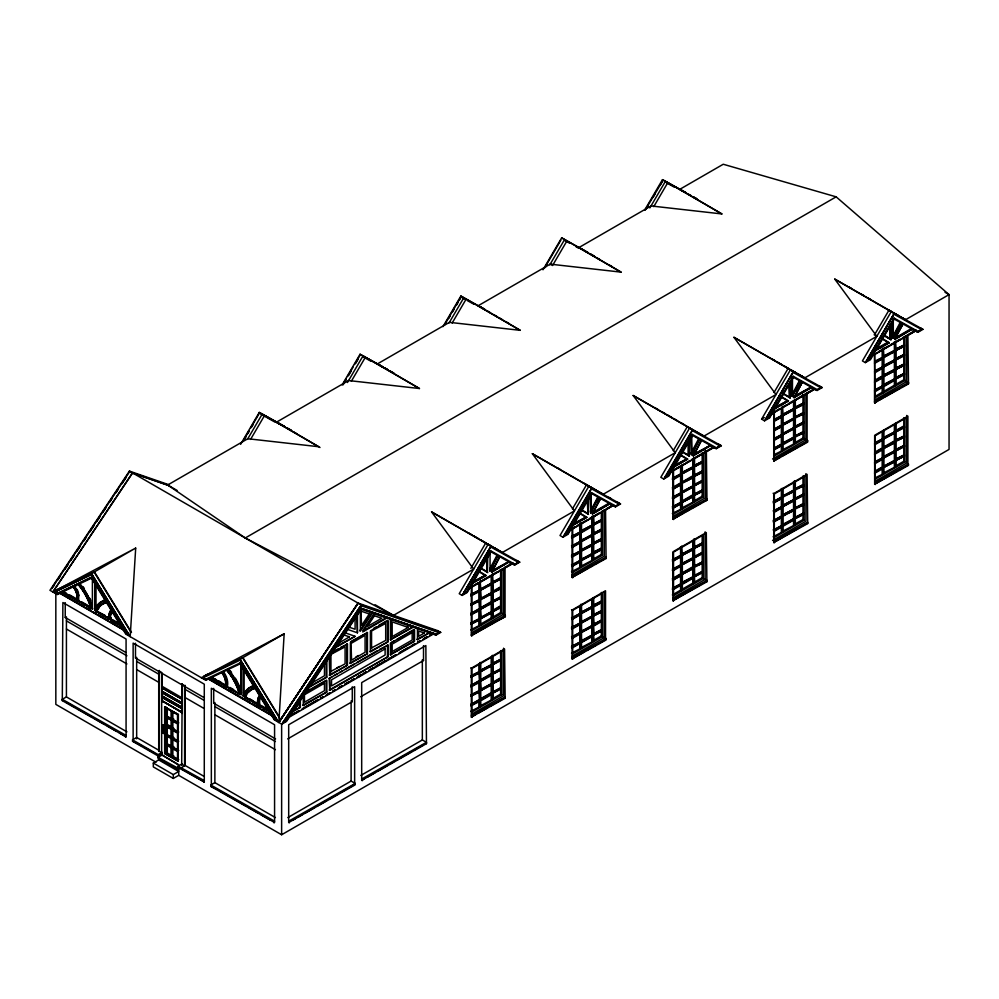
<?xml version="1.0" encoding="UTF-8"?>
<svg xmlns="http://www.w3.org/2000/svg" width="999" height="999" viewBox="0 0 999 999"><rect width="100%" height="100%" fill="white"/><g stroke="black" fill="none" stroke-linecap="round" stroke-linejoin="round"><path stroke-width="1.5" d="M163.411 733.016L162.125 731.218L163.174 727.21L161.863 729.957L163.549 732.929M164.348 727.884C165.909 725.961 161.526 723.438 162.587 726.872C167.133 728.783 161.488 727.085 163.212 726.385L163.212 727.235M135.702 548.101L130.195 636.638L91.508 573.576L52.847 591.982L132.542 472.914L52.885 592.007L135.664 548.089L91.508 573.576M323.002 656.231L278.846 722.452L284.166 633.816L201.348 677.722L240.022 659.303L284.166 633.816M163.699 733.191L162.637 731.518L163.761 727.547L162.45 730.294L163.848 733.104M77.71 600.911L77.959 599.537A13.536 7.817 60 0 0 74.6 587.612L74.013 586.763L74.9 587.437A13.536 7.817 60 0 1 78.247 599.363L77.71 600.911L91.084 608.641L90.559 605.794A37.737 21.791 60 0 0 86.064 595.354M226.211 686.65L239.885 694.205L226.211 686.65L226.461 685.277A13.536 7.817 60 0 0 223.102 673.351L222.515 672.502L223.401 673.176A13.536 7.817 60 0 1 226.711 681.73M226.498 686.488L226.748 685.102M76.836 600.411L77.11 599.263A12.1 6.993 60 0 0 73.851 587.674L73.402 587.05L74.151 587.499A12.1 6.993 60 0 1 77.41 599.088L76.836 600.411L62.6 592.195L60.34 593.244M208.841 678.983L211.101 677.934L225.337 686.151L225.612 685.002A12.1 6.993 60 0 0 222.352 673.413L221.903 672.789L222.652 673.239A12.1 6.993 60 0 1 224.026 675.536M225.337 686.151L225.911 684.827A12.1 6.993 60 0 0 224.6 676.748M162.213 700.799L181.681 712.549M105.432 600.586A36.526 21.091 60 0 0 96.241 607.667L94.743 610.414L95.941 607.829A36.526 21.091 60 0 1 106.493 600.574M253.946 686.325A36.526 21.091 60 0 0 244.743 693.406L243.244 696.153L244.443 693.568A36.526 21.091 60 0 1 253.646 686.488M111.488 610.164A13.536 7.817 60 0 0 109.49 617.394L109.44 619.243L96.054 611.513L96.878 609.765A37.737 21.791 60 0 1 107.73 602.297M96.054 611.513L97.165 609.602A37.737 21.791 60 0 1 108.017 602.135M259.99 695.903A13.536 7.817 60 0 0 257.992 703.134L257.942 704.982L244.555 697.252L245.379 695.504A37.737 21.791 60 0 1 256.231 688.036M244.555 697.252L245.667 695.341A37.737 21.791 60 0 1 256.518 687.861M162.437 727.984L162.55 729.332L163.749 727.859L162.437 727.984L163.037 728.333M490.172 568.269L497.027 555.207L497.627 555.544L490.072 569.905M490.497 569.63L497.639 556.031L499.65 557.155L491.745 572.215L498.638 558.354M489.785 570.978L497.639 556.031M492.207 569.655L493.593 567.007M492.095 571.328L508.741 561.713L491.508 570.991L492.095 571.328L499.762 556.73L499.175 556.393M590.272 511.376L597.827 497.015L598.413 497.352L590.859 511.713L590.272 494.38M598.426 497.839L590.571 512.799L598.426 497.839L600.436 498.963L592.956 512.475M597.877 502.185L599.263 499.537M592.245 513.848L600.549 498.551L599.962 498.201M691.083 453.184L698.626 438.823L699.213 439.16L691.67 453.521L691.083 436.176M699.525 439.81L691.37 454.595L699.238 439.647L701.248 440.771L693.343 455.819L701.248 440.771M693.793 453.271L695.192 450.624M791.87 394.992L799.425 380.631L800.012 380.969L792.469 395.329L791.87 377.984M800.324 381.618L792.17 396.403L800.024 381.456L802.047 382.58L794.13 397.627L802.047 382.58M796.678 391.096L800.174 384.465M793.893 396.403L794.48 396.74L802.147 382.155M892.681 336.788L900.236 322.427L900.823 322.764L893.281 337.125L892.681 319.78M901.135 323.414L892.981 338.199L900.836 323.251L902.846 324.375L895.366 337.887M899.587 328.921L902.372 323.614M894.654 339.248L902.959 323.951M240.597 444.343L259.278 412.425L284.153 426.211M242.869 441.433L249.113 430.744M250.674 428.072L259.278 413.374M244.718 438.923L246.278 436.251M247.852 433.578L249.413 430.906M251.748 426.91L253.321 424.238M247.427 439.398L262.213 414.123L284.465 426.461M250.562 439.423L264.56 415.484M342.17 384.827L360.065 354.233L382.667 366.808M342.869 384.578L346.004 379.233M347.565 376.561L353.034 367.207M354.595 364.535L360.065 355.182M343.169 384.74L346.291 379.395M348.639 375.399L350.986 371.391M355.669 363.374L358.017 359.365M347.44 382.53L362.999 355.931L382.642 366.82M351.348 381.231L365.359 357.292M442.969 326.636L460.864 296.041L484.765 309.34M444.455 325.037L460.864 296.99L459.602 299.825M448.663 318.531L450.224 315.859M452.572 311.85L454.133 309.178M456.468 305.17L458.042 302.497M449.026 323.002L463.811 297.739M452.16 323.039L466.158 299.088M542.994 269.767L561.663 237.849L588.174 252.597M544.467 268.182L560.876 240.135M545.541 267.02L547.115 264.348M549.825 264.81L564.597 239.548M552.947 264.847L566.957 240.896M644.58 210.24L662.474 179.645L686.051 192.695M645.279 209.977L662.762 180.757M646.353 208.816L647.926 206.144M653.396 196.791L654.957 194.118M660.426 184.765L661.987 182.093M649.85 207.942L665.409 181.343L686.363 192.944M653.758 206.643L667.769 182.692M470.866 568.406L485.664 543.131L519.742 562.162L514.697 565.072L489.485 551.023M488.024 544.492L459.228 593.706L462.15 595.416L467.195 592.494L490.959 551.91M462.15 595.416L490.959 546.191L431.568 511.9L473.626 569.093L393.481 615.372L245.255 537.986L167.682 485.002L247.814 438.736L318.656 446.715L276.611 422.102L348.601 380.544L419.455 388.524L377.41 363.911L449.413 322.34L520.254 330.332L478.209 305.719L550.212 264.148L621.053 272.128L579.008 247.515L651.011 205.944L721.865 213.936L679.807 189.323L723.251 164.248L836.151 196.84L949.05 294.618L949.05 449.425L281.631 834.752L178.709 775.336L173.302 778.446L153.309 766.907L153.309 763.049L158.716 759.927L178.709 771.465L173.302 774.587L153.309 763.049M464.073 592.395L490.659 546.965L518.306 562.312L514.935 564.26L490.659 550.786L466.67 591.783L464.423 593.081M463.299 593.731L490.659 546.965M463.586 593.906L466.958 591.957L490.659 550.786M572.439 508.891L586.45 484.94L602.16 493.656M591.533 493.531L615.484 506.88L620.541 503.971L588.811 486.301L560.014 535.514L562.937 537.225L591.745 487.999L532.355 453.708L574.413 510.914L502.422 552.472L431.568 511.9M564.373 535.714L591.458 488.773L619.093 504.12L615.734 506.068L591.458 492.594L567.457 533.603L564.085 535.539L567.744 533.766L591.458 492.594M591.745 493.718L567.994 534.303L562.937 537.225M673.239 450.686L687.262 426.748L721.34 445.766L716.295 448.688L692.344 435.327M689.61 428.096L660.814 477.322L663.748 479.021L668.793 476.111L692.557 435.514M663.748 479.021L692.557 429.795L633.166 395.504L675.212 452.709L603.209 494.28L532.355 453.708M665.184 477.51L692.257 430.581L719.904 445.916L716.533 447.864L692.257 434.39L668.256 475.399L664.884 477.347L668.556 475.574L692.257 434.39M774.038 392.495L788.049 368.556L802.447 376.536M793.343 377.322L769.592 417.919L764.535 420.829L761.6 419.13L790.409 369.905L822.14 387.575L817.082 390.497L793.131 377.135M764.535 420.829L793.343 371.603L733.953 337.312L776.011 394.518L704.02 436.076L633.166 395.504M765.684 419.155L769.055 417.207L793.343 376.373L769.342 417.37L765.684 419.155L792.269 373.726M765.971 419.318L793.056 372.39L820.691 387.724L817.332 389.672L793.056 376.198M874.849 334.29L888.86 310.352L922.951 329.37L917.894 332.292L893.943 318.931M891.22 311.7L862.424 360.926L865.346 362.625L870.404 359.715L894.155 319.118M865.346 362.625L894.155 313.399L834.764 279.108L876.822 336.313L804.807 377.884L733.953 337.312M866.495 360.951L869.867 359.003L894.155 318.169L870.154 359.178L866.495 360.951L893.081 315.522M866.782 361.114L893.868 314.185L921.503 329.52L918.143 331.468L893.868 317.994M163.212 732.267L162.15 730.606L162.8 732.03M169.143 484.827L129.408 471.103L49.95 590.309L57.205 594.505L91.508 578.171L125.824 634.128L205.707 680.244L240.022 663.898L274.325 719.854L281.793 724.15L286.501 721.44L361.263 609.29L436.014 635.114L440.721 632.392L437.637 630.606M129.408 471.978L51.623 588.673L54.52 584.952M57.967 579.757L60.564 575.874M64.885 569.393L68.344 564.198M70.941 560.314L74.388 555.132M76.985 551.236L80.444 546.053M83.904 540.859L86.488 536.975M89.947 531.793L94.268 525.299M96.866 521.416L100.325 516.233M102.909 512.337L106.369 507.155M109.828 501.96L112.425 498.076M115.884 492.894L118.469 488.998M121.928 483.816L126.249 477.335M240.022 659.303L278.696 722.377L357.992 603.046L437.787 630.694M278.846 722.452L358.142 603.134L278.696 722.377M281.793 724.15L361.263 604.944L440.721 632.392M283.179 722.339L360.976 605.644L439.048 632.679L436.226 634.315L360.976 608.241L286.001 720.704L283.179 722.339L286.301 720.878L361.263 608.416M283.466 722.502L360.976 605.644M368.668 613.636L369.255 613.973L361.563 625.524L360.976 610.976M359.79 630.781L372.078 612.337L365.259 609.977M372.664 612.687L360.377 631.118L360.377 608.441M362.974 630.357L373.614 614.385M375.025 613.498L362.737 631.93L387.312 617.744L377.172 614.098M54.358 592.182L91.808 574.325L128.971 634.914L126.061 633.578L91.508 577.247L56.98 593.693L54.358 592.182L91.808 574.325M56.98 593.693L91.808 577.072L126.349 633.403L128.971 634.914M57.205 594.505L60.152 592.807M62.6 592.195L77.135 600.249M69.78 594.979L77.485 599.425L76.898 599.762A11.676 6.743 60 0 0 73.202 586.65L74.875 585.789A13.961 8.067 60 0 1 75.674 586.95M78.734 583.953L78.134 584.303A37.313 21.541 60 0 1 90.921 607.867L91.508 607.517M80.257 583.229L79.67 583.566A36.951 21.329 60 0 1 91.771 604.944M91.084 608.641L90.272 605.956A37.737 21.791 60 0 0 79.421 585.963L78.659 584.527M91.496 604.932A36.526 21.091 60 0 0 80.944 585.476L79.421 584.19L80.644 585.651A36.526 21.091 60 0 1 91.196 605.094L92.695 608.891M74.288 586.126A13.961 8.067 60 0 1 78.359 600.611L78.958 600.274M65.235 602.659L65.235 617.469L66.421 616.795L66.421 696.915L126.91 731.842M95.33 583.866L95.33 608.716L95.929 608.366A36.951 21.341 60 0 1 96.553 607.017M111.251 609.815A13.961 8.054 60 0 0 109.378 618.518L96.803 611.251L104.932 615.272M245.255 537.986L836.151 196.84M119.83 624.55L110.839 619.355L111.438 619.018A11.676 6.743 60 0 1 111.214 617.869M112.575 610.739A12.1 6.981 60 0 0 110.04 618.269L110.315 619.742L120.954 625.549M62.3 700.649L62.887 602.534L126.074 639.023L126.074 736.8L62.3 700.649L62.3 699.3L66.421 696.915M135.489 643.219L135.489 658.029L136.663 657.354L136.663 738.835M162.1 691.221L181.943 702.846L161.95 691.308L161.95 687.911L182.243 699.288L182.243 683.666L181.681 765.309M161.95 691.308L162.1 701.91M161.95 692.657L182.243 704.033L161.95 692.657L161.95 696.053L182.243 707.429L162.238 695.891M161.95 697.414L182.243 708.791L161.95 697.414L161.95 700.811L182.093 712.262L161.95 700.811M204.283 676.023L207.23 674.325M202.859 677.921L205.482 679.432L202.859 677.921L240.309 660.052L277.472 720.654L274.563 719.317L240.022 662.986L274.85 719.143L277.472 720.654M205.707 680.244L208.067 678.883L272.927 716.333M240.309 660.052L277.173 720.828M211.101 677.934L225.637 685.976M232.018 677.26A37.313 21.541 60 0 0 226.648 670.029L227.235 669.692M226.648 670.029L228.759 668.968M239.585 694.38L238.773 691.695A37.737 21.791 60 0 0 227.922 671.703L227.16 670.254M226.86 670.429L228.222 669.755L229.445 671.216A36.526 21.091 60 0 1 239.997 690.659L240.796 693.306M164.673 706.942L178.371 714.51L178.072 761.238L164.673 753.508L164.673 706.942L178.371 714.51M173.152 718.656L171.104 719.842L165.235 716.445L165.584 707.704M161.95 687.911L182.243 699.288M62.3 699.3L126.074 735.439M165.235 707.916L171.453 711.101M177.872 723.338L171.653 720.154L172.003 711.413M165.235 716.445L167.283 715.259L167.283 708.154M171.453 728.82L165.235 725.636L165.584 716.895M215.722 679.233L211.288 677.347L225.986 685.152M162.1 753.683L158.129 755.981L132.542 741.208L132.542 739.847L136.663 737.474L159.303 750.549L159.303 670.429M171.653 711.625L177.872 714.809M222.789 671.865A13.961 8.067 60 0 1 226.873 686.35L227.46 686.001A13.961 8.067 60 0 0 224.176 672.677M132.542 741.208L142.557 746.315M165.235 717.095L171.453 720.279M171.653 720.154L173.714 718.968M177.872 732.529L171.653 729.345L172.003 720.604M165.235 725.636L167.283 724.437L170.804 726.473M171.453 737.999L165.235 734.814L165.235 726.273L167.283 725.087M162.675 732.592L164.435 733.953M213.699 688.373L213.699 703.184L214.872 702.509L214.872 782.629L275.412 817.582M171.653 720.803L177.872 723.988M165.235 726.273L171.453 729.457M171.653 729.345L173.714 728.146M177.872 741.708L171.653 738.523L171.653 729.982L173.714 728.795M165.235 734.814L167.283 733.628L167.283 726.51M171.453 747.177L165.235 743.993L165.235 735.464L167.283 734.265M241.483 692.407L240.896 692.744A36.951 21.329 60 0 0 228.172 669.305M227.922 669.917L229.146 671.39A36.526 21.091 60 0 1 239.698 690.833L241.196 694.63M243.843 669.605L243.843 694.442L244.43 694.105M171.653 729.982L177.872 733.166M165.235 735.464L171.453 738.648M171.653 738.523L173.714 737.337M177.872 750.886L171.653 747.702L171.653 739.173L173.714 737.974M260.414 696.89A12.1 6.981 60 0 0 258.541 704.008L245.304 696.99L245.891 696.653A37.313 21.541 60 0 1 246.528 695.304M337.587 643.731L349.463 636.875L348.876 636.538M165.235 743.993L167.283 742.806L167.283 735.689M171.453 756.368L165.235 753.171L165.235 744.642L167.283 743.456M336.388 646.465L355.082 636.351L334.39 648.289M363.449 630.844L386.725 617.394M158.716 750.886L161.651 752.584L161.651 672.464L158.716 670.766L158.716 750.886L159.303 750.549M834.764 279.108L905.606 319.692L949.05 294.618L945.017 292.282M331.705 652.559L338.024 648.913M340.547 647.452L347.452 644.155L347.452 665.197L329.77 675.411L329.183 655.519M351.111 641.358L367.445 632.604L367.445 653.658L350.387 663.498L350.387 642.457L367.445 632.604M373.576 628.383L376.099 626.922M378.633 625.474L386.201 621.103M329.77 654.357L347.452 644.155M171.653 739.173L177.872 742.357M132.542 739.847L158.129 754.62L162.1 752.334L162.1 755.044L178.097 764.285M330.357 654.695L345.092 646.865L345.092 663.848L330.357 671.678M351.561 643.131L365.085 635.327L365.085 652.297L351.561 660.114L350.974 642.794M370.966 631.256L385.701 623.426L385.701 640.396L370.966 648.226M165.235 744.642L171.453 747.826M171.653 747.702L173.714 746.515M177.872 760.064L171.653 756.88L171.653 748.351L173.714 747.165M178.709 769.904L158.129 758.691L158.129 757.342L162.1 755.044M164.673 753.508L177.035 760.301M165.235 753.171L167.283 751.985L167.283 744.879M171.653 748.351L177.872 751.535M471.703 582.417L485.077 575.374L472.29 582.767M573.776 523.488L585.864 517.182L574.363 523.838M592.295 512.799L608.94 503.184M674.575 465.297L686.675 458.991L673.888 466.371M694.38 453.858L710.339 445.329L693.693 454.932L701.36 440.347L700.774 440.01M774.088 407.842L787.462 400.799L774.675 408.179M795.179 395.666L811.126 387.137L794.48 396.74M876.185 348.901L887.686 342.257M895.991 337.462L911.35 328.596M255.956 702.459L258.466 703.908L258.816 705.481L269.468 711.288M269.618 711.026L259.353 705.094L259.94 704.757A11.676 6.743 60 0 1 259.852 699.487M592.882 513.136L609.527 503.521M875.486 349.975L888.273 342.595L881.293 338.399M895.291 338.536L911.937 328.933M472.539 582.954L486.076 575.486L471.516 583.891M491.446 572.04L508.616 562.125L511.925 563.96L469.518 588.111M573.339 524.762L586.863 517.295L572.302 525.699M593.556 513.086L609.415 503.933L612.712 505.769L570.304 529.92M674.138 466.558L687.662 459.09L673.114 467.495M693.044 455.644L710.214 445.741L713.511 447.577L669.792 472.477M774.937 408.366L788.461 400.899L775.224 408.541M793.843 397.452L811.013 387.537L814.31 389.385L771.902 413.524M877.072 349.4L889.272 342.694L874.712 351.099M895.966 338.486L911.825 329.345L915.121 331.181L871.403 356.081M171.653 756.88L173.714 755.694M491.745 572.215L508.616 562.125M592.532 514.023L609.415 503.933M693.343 455.819L710.214 445.741M794.13 397.627L811.3 387.712M894.942 339.423L911.825 329.345M472.652 585.951L477.997 582.867M496.69 572.077L479.595 581.942L479.595 590.097L470.779 594.505L479.595 590.097M499.363 570.529L502.035 568.993M512.799 562.774L504.557 567.532L504.557 616.445M574.775 526.997L572.102 528.533L572.09 577.447L606.068 558.516L605.481 556.818M577.447 525.449L586.8 520.054M589.46 518.518L592.132 516.97M594.805 515.434L598.813 513.111M601.485 511.575L604.158 510.027M606.668 508.578L613.548 504.607M669.38 472.377L671.728 471.016M674.25 469.567L683.591 464.173M686.263 462.624L688.935 461.088M691.608 459.54L700.948 454.145M703.621 452.609L713.049 447.165M761.6 419.13L764.31 417.57M771.353 413.499L774.287 412.487M776.373 410.601L779.045 409.066M781.717 407.517L785.726 405.207M788.398 403.658L814.148 388.798M872.164 355.294L874.662 353.858L874.512 402.847L908.491 383.903L908.491 382.555L905.544 380.856M878.521 351.623L887.874 346.228M890.546 344.692L899.887 339.298M902.559 337.749L906.568 335.439M908.491 383.903L907.904 334.665L915.971 330.007M468.494 589.035L512.35 563.711M569.28 530.844L613.136 505.531M669.967 472.714L713.935 447.327M770.766 414.523L814.734 389.135L817.082 390.497M871.578 356.318L915.546 330.931M336.788 667.956L339.36 666.47M355.894 656.93L358.354 655.506M309.802 684.215L324.475 675.749L324.475 662.449M408.179 627.422L392.17 636.663L392.17 621.89L408.179 627.422L407.592 627.085M310.14 686.063L326.835 677.11L326.835 660.564M329.183 675.062L347.452 665.197M349.8 663.161L367.445 653.658M369.792 651.623L388.049 641.758L388.049 620.704L370.379 630.906L370.379 651.96L388.049 641.758M397.527 621.128L390.409 618.668L390.409 639.722L413.211 626.548L400.387 622.115M308.042 687.949L326.835 677.11M390.409 639.722L413.798 626.897L417.482 628.159L417.482 639.71L416.895 639.36L429.982 632.479L417.482 639.71M480.182 589.073L480.769 589.41L480.182 580.931L480.182 589.073L491.795 583.054L491.795 574.9M492.382 582.03L492.969 582.367L492.382 573.888L492.382 582.03L501.198 577.622L501.198 578.983L492.382 583.391L492.969 591.883L501.198 587.125L501.198 588.486L492.382 592.894L492.969 601.386L501.198 596.628L501.198 597.989L492.382 602.409L492.969 610.889L501.198 606.143L501.198 607.492L492.382 611.912L492.969 617.694L492.969 612.25M571.515 536.351L580.332 531.93L580.332 523.788M580.931 522.764L580.931 530.919L592.532 524.887L592.532 516.745L593.706 516.058L593.706 524.213L593.119 515.721M593.119 523.876L601.947 519.455L601.947 520.816L593.119 525.224L593.706 533.716L601.947 528.958L601.947 530.319L593.119 534.74L593.706 543.219L601.947 538.473L601.947 539.822L593.119 544.243L593.119 552.385L601.947 547.976L601.947 549.338L593.706 554.083L593.706 559.527L580.931 566.233L580.931 560.789L590.721 555.132M672.339 478.134L681.168 473.726L681.168 465.571M693.368 466.683L681.755 472.702L693.368 466.683L693.368 458.529M693.955 457.505L693.955 465.659L702.772 461.251L702.772 462.599L693.955 467.02L694.542 475.499L702.772 470.754L702.772 472.115L693.955 476.523L694.542 485.014L702.772 480.257L702.772 481.618L693.955 486.026L694.542 494.517L702.772 489.76L702.772 491.121L693.955 495.529L694.542 501.323L694.542 495.879M774.312 419.268L781.955 415.534L781.955 407.38M794.155 408.491L782.542 414.51L794.155 408.491L794.155 400.337M794.742 400.674L794.742 407.467L803.558 403.059L803.558 404.408L794.742 408.828L795.329 417.307L803.558 412.562L803.558 413.923L794.742 418.331L795.329 426.823L803.558 422.065L803.558 423.426L794.742 427.834L795.329 436.326L803.558 431.568L803.558 432.929L794.742 437.337L795.329 443.131L795.329 437.687M875.124 361.064L882.766 357.33L882.766 349.175M894.967 350.287L883.353 356.306L894.967 350.287L894.967 342.133M904.37 344.855L895.554 349.263L904.37 344.855L904.37 346.203L895.554 350.624L904.37 346.203M480.769 589.41L491.795 583.054M492.969 582.367L501.198 577.622M572.102 536.688L580.332 531.93M580.931 530.919L592.532 524.887M593.706 524.213L601.947 519.455M672.926 478.471L681.168 473.726M693.955 465.659L702.772 461.251M773.726 420.279L781.955 415.534M794.742 407.467L803.558 403.059M874.537 362.075L882.766 357.33M474.3 593.831L470.779 595.866L479.595 591.458L479.595 599.6L470.779 604.02L479.595 599.6M476.648 592.469L479.595 591.458M488.761 585.489L491.795 584.415L491.795 592.557L480.769 598.925L480.182 590.434L486.301 586.9M492.382 583.391L500.611 578.633L500.611 586.788L492.382 591.545M571.515 537.699L580.332 533.291L580.332 541.433L572.102 546.191M582.155 531.568L588.274 528.034M594.305 524.55L599 521.828M672.339 479.495L680.581 474.737L680.581 482.892L672.339 487.637M682.979 473.351L692.769 467.694L692.769 475.849L681.755 482.205L682.342 482.542L693.368 476.186L693.368 468.032L681.755 474.063M695.129 466.333L701.011 462.937M774.312 420.616L781.955 416.883L781.955 425.037L773.726 429.782M792.344 410.214L782.542 415.871L794.155 409.84L794.155 417.994L783.129 424.35L783.129 416.208M794.742 408.828L803.558 404.408M876.298 361.738L881.006 359.028M889.472 354.133L883.353 357.667L894.967 351.636L894.967 359.79L883.353 365.809L894.967 359.79M891.932 352.709L894.967 351.636M480.182 590.434L491.795 584.415M572.102 538.036L580.332 533.291M581.518 532.604L592.532 526.248L592.532 534.39L581.518 540.759L580.931 532.267L581.518 540.759M672.926 479.832L681.168 475.074L681.168 483.229L672.926 487.974M773.726 421.64L781.955 416.883M874.537 363.436L882.766 358.678L882.766 366.833L874.537 371.591M305.307 692.245L324.937 680.918M379.52 649.4L388.049 645.154L388.049 656.693L329.77 690.346L329.183 678.458L331.83 676.935M334.478 675.399L337.125 673.875M339.772 672.339L342.432 670.816M345.08 669.28L354.345 663.935M356.993 662.399L376.873 650.936M391.708 642.357L394.33 640.846M396.94 639.335L413.948 629.52L413.948 641.058L390.409 654.657L390.409 643.119L414.535 629.857L414.535 641.408L390.409 654.657M133.129 740.871L133.129 643.094L204.283 684.178L204.283 781.955L178.122 767.519L178.122 766.158L182.093 763.873M304.583 693.343L326.835 680.494L326.835 692.045L303.284 705.644L303.284 694.093M329.183 678.458L388.049 645.154M178.122 767.519L178.709 767.182L178.709 775.336M158.129 757.342L178.709 768.543M181.056 767.856L185.177 765.484L203.821 776.248M480.182 598.588L491.795 592.557M571.515 545.854L580.332 541.433M580.931 540.422L592.532 534.39M593.119 533.379L601.947 528.958M693.955 475.162L702.772 470.754M774.312 428.771L781.955 425.037M782.542 424.013L794.155 417.994M794.742 416.97L803.558 412.562M875.124 370.567L882.766 366.833M904.37 354.358L895.554 358.766L904.37 354.358L904.37 355.719L895.554 360.127M482.629 598.526L491.208 593.581L491.208 601.723L480.182 608.091L480.182 599.937L491.795 593.918L491.795 602.06L480.182 608.091M494.73 591.545L501.198 588.486M572.689 546.528L578.571 543.131M580.931 541.783L592.532 535.751L592.532 543.906L581.518 550.262L580.931 541.783L585.826 538.948M588.274 537.537L590.721 536.126M593.119 534.74L601.947 530.319M672.339 488.998L681.168 484.59L681.168 492.732L672.926 497.49M685.426 481.443L693.368 477.534L693.368 485.689L682.342 492.057L681.755 491.708L693.368 485.689M693.955 476.523L702.772 472.115M774.312 430.132L781.955 426.398L781.955 434.54L773.726 439.298M783.765 424.662L789.897 421.128M799.45 415.609L801.797 414.26M875.124 371.928L882.179 367.844L882.179 375.999L875.124 380.07M896.727 359.453L902.609 356.056M572.102 547.552L580.332 542.794L580.332 550.948L572.102 555.694M672.926 489.335L681.168 484.59M681.755 483.566L693.368 477.534M773.726 431.143L781.955 426.398M782.542 425.374L794.155 419.355L794.155 427.497L783.129 433.866L782.542 433.516L794.155 427.497M874.537 372.939L882.766 368.194L882.766 376.336L874.537 381.094M894.38 368.956L894.38 360.801L883.353 367.17L894.967 361.151L894.967 369.293L883.353 375.324L894.967 369.293M295.704 707.292L297.989 705.981L297.989 703.346M293.494 710.614L300.337 707.342L300.337 698.676M302.685 705.294L326.835 692.045M329.183 690.009L388.049 656.693M292.832 711.675L300.337 707.342M291.046 715.247L295.08 712.911M296.216 712.262L298.913 710.714M302.947 708.378L317.944 699.712M320.454 698.264L323.152 696.715M327.197 694.38L330.045 692.732M332.58 691.271L335.277 689.71M339.31 687.374L342.158 685.739M344.705 684.265L348.876 681.855M351.573 680.307L354.258 678.758M356.83 677.272L360.976 674.874M363.561 673.388L366.358 671.765M368.943 670.267L372.989 667.944M375.686 666.383L379.807 663.998M381.069 663.274L385.189 660.888M387.799 659.39L395.954 654.682M399.925 652.384L408.054 647.689M412.088 645.366L414.772 643.818M417.432 642.282L420.154 640.709L417.582 642.357M424.175 638.386L426.885 636.825M429.558 635.277L432.255 633.716M289.623 716.233L299.051 710.789M301.748 709.24L317.907 699.912M320.604 698.351L323.301 696.79M325.999 695.242L330.032 692.906M332.729 691.358L335.427 689.797M338.112 688.236L342.158 685.913M344.855 684.352L354.283 678.908M366.396 671.915L358.316 676.573L358.903 676.922M369.093 670.354L396.029 654.807M398.726 653.246L414.885 643.918M422.977 639.248L427.01 636.912M429.707 635.364L432.405 633.803M288.149 717.769L433.778 633.816L436.014 635.114M479.008 608.766L470.779 613.523L479.595 609.103L479.595 600.961L470.779 605.369L479.008 600.624L479.595 609.103M492.382 601.048L501.198 596.628M571.515 555.357L580.332 550.948M580.931 549.925L592.532 543.906M593.119 542.882L601.947 538.473M672.339 497.14L681.168 492.732M693.955 484.665L702.772 480.257M774.312 438.274L781.955 434.54M794.742 426.473L803.558 422.065M904.37 363.861L895.554 368.281L904.37 363.861L904.37 365.222L895.554 369.63L904.37 365.222M360.976 608.241L435.926 634.14L439.048 632.679M474.3 612.837L470.779 614.885L479.595 610.464L479.595 618.618L470.779 623.026L479.595 618.618M476.648 611.488L479.595 610.464M488.761 604.495L491.795 603.421L491.795 611.575L480.769 617.931L480.182 609.452L486.301 605.906M492.382 602.409L500.611 597.652L500.611 605.794L492.382 610.551M571.515 556.718L580.332 552.297L580.332 560.451L572.102 565.197M582.155 550.574L592.532 545.254L592.532 553.409L581.518 559.765L580.931 551.286L592.532 545.254M594.305 543.556L601.947 539.822M672.339 498.501L677.047 495.791M682.979 492.37L692.769 486.713L692.769 494.855L681.755 501.223L682.342 501.56L693.368 495.192L693.368 487.05L681.755 493.069M695.129 485.352L701.011 481.955M774.312 439.635L781.955 435.901L781.955 444.043L773.726 448.801M792.344 429.22L782.542 434.877L794.155 428.858L794.155 437L783.129 443.369L783.129 435.214M794.742 427.834L803.558 423.426M876.298 380.756L881.006 378.034M894.967 370.654L883.353 376.673L894.967 370.654L894.967 378.796L883.353 384.827L894.967 378.796M480.182 609.452L491.795 603.421M572.102 557.055L580.332 552.297M672.926 498.838L681.168 494.093L681.168 502.235L672.926 506.993M773.726 440.646L781.955 435.901M874.537 382.455L882.766 377.697L882.766 385.839L874.537 390.597M480.182 617.594L491.795 611.575M571.515 564.86L580.332 560.451M580.931 559.428L592.532 553.409M593.119 552.385L601.947 547.976M672.339 506.655L681.168 502.235M693.955 494.18L702.772 489.76M774.312 447.777L781.955 444.043M782.542 443.032L794.155 437M794.742 435.989L803.558 431.568M875.124 389.573L882.766 385.839M904.37 373.364L895.554 377.784L904.37 373.364L904.37 374.725L895.554 379.145M481.406 618.244L491.208 612.587L491.208 618.031L480.182 624.4L480.182 618.955L491.795 612.924L491.795 618.381L491.208 618.031M493.556 611.226L495.904 609.877M498.264 608.516L501.198 607.492M572.689 565.546L578.571 562.15M595.479 552.385L601.947 549.338M672.339 508.004L681.168 503.596L681.168 509.04L672.339 513.461L673.513 514.135L703.358 496.903L703.358 453.434L702.185 452.759L702.185 460.901M693.368 496.553L681.755 502.572L693.368 496.553L693.368 501.998L681.755 508.029L682.342 508.366L682.342 502.922M693.955 495.529L702.772 491.121M774.312 449.138L781.955 445.404L781.955 450.849L774.312 454.582M787.437 441.558L794.155 438.361L794.155 443.806L782.542 449.837L783.129 450.174L783.129 444.73L794.155 438.361M799.45 434.627L801.797 433.266M875.124 390.934L882.179 386.863L882.179 392.307L875.124 396.378M884.577 385.477L894.38 379.82L894.38 385.264L883.353 391.633L883.94 391.97L883.94 386.526L894.967 380.157L894.967 385.602L894.38 385.264M896.727 378.459L902.609 375.062M572.102 566.558L580.332 561.813L580.332 567.257L571.515 571.665L572.689 572.352L602.534 555.119L602.534 511.65M580.931 560.789L592.532 554.77L592.532 560.214M672.926 508.354L681.168 503.596M773.726 450.162L781.955 445.404M874.537 391.958L882.766 387.2L882.766 392.644L882.179 392.307M178.122 766.158L204.283 780.594M480.769 619.293L480.769 624.737L470.779 629.832L471.953 630.506L501.785 613.286L501.785 569.817M492.382 617.357L500.611 612.599L501.785 613.286M593.119 553.746L593.119 559.19L601.361 554.445L602.534 555.119M693.955 500.986L702.185 496.228L703.358 496.903M794.742 442.794L802.971 438.037L804.145 438.711L804.145 395.242M904.957 337.038L904.957 380.519L903.783 379.832L895.554 384.59L896.14 384.927L896.14 379.483M491.795 618.381L492.969 617.694M580.332 567.257L581.518 566.57L581.518 561.126M681.168 509.04L682.342 508.366M693.368 501.998L694.542 501.323M781.955 450.849L783.129 450.174M794.155 443.806L795.329 443.131M882.766 392.644L883.94 391.97M894.967 385.602L896.14 384.927M804.145 438.711L774.312 455.944L774.312 412.475M904.957 380.519L875.124 397.739L874.512 353.946M287.687 738.923L352.285 701.623L352.285 686.812M360.676 696.778L423.514 660.501L423.514 645.679M471.516 632.792L503.558 614.298L503.558 568.294M572.265 574.637L604.295 556.143L604.295 510.127M673.089 516.421L705.119 497.927L705.119 450.387M772.552 459.003L805.918 439.735L805.918 393.718M874.687 400.025L906.73 381.531L906.73 335.514M211.338 784.665L211.338 688.249L274.575 724.75L274.575 822.527L210.752 786.363L210.752 785.002L214.872 782.629M471.341 634.253L505.319 615.322L505.319 616.67L471.341 635.614L471.341 586.713M572.09 576.086L606.068 557.155M672.926 517.869L706.905 498.938L706.905 500.287L672.926 519.23L672.926 470.329M773.726 459.677L807.691 440.746L807.691 442.095L773.726 461.038L773.726 412.137M874.512 401.486L908.491 382.555M471.341 635.614L496.715 620.966M497.914 620.279L505.319 616.67M572.09 577.447L586.8 568.955M589.447 567.42L592.157 565.859M594.792 564.335L598.838 562M601.473 560.489L604.195 558.916M672.926 519.23L683.616 513.061M686.276 511.525L688.96 509.977M691.62 508.441L695.629 506.118M698.289 504.582L700.973 503.034M703.633 501.51L706.905 500.287M773.726 461.038L780.394 457.18M783.066 455.644L785.738 454.095M788.411 452.559L797.764 447.152M800.436 445.616L807.105 441.758L807.105 392.857M874.662 402.759L877.322 401.223M878.521 400.537L882.641 398.151M885.201 396.678L899.924 388.174M902.559 386.65L906.58 384.34M210.752 786.363L216.721 789.135M694.542 539.31L693.955 538.973L694.542 547.464L694.542 539.31L693.368 539.997L693.368 548.139L681.755 554.17L693.368 548.139M470.779 667.819L471.953 668.506L501.798 651.273L501.798 694.742L471.953 711.975L470.779 711.3L480.769 706.206L480.769 700.761L491.795 694.392L491.795 699.837L480.182 705.868L480.182 700.411L489.985 694.755M571.515 609.665L572.702 610.339L602.534 593.106L602.534 636.588L572.702 653.808L571.515 653.134L581.518 648.039L581.518 642.594L592.544 636.226L592.544 641.67L580.931 647.702L580.931 642.257L592.544 636.226M773.139 493.256L774.312 493.931L804.158 476.71L804.158 520.179L774.312 537.412L773.139 536.725L783.129 531.63L783.129 526.186L794.155 519.83L794.155 525.274L782.542 531.293L783.129 531.63M904.969 418.506L875.124 435.739L875.124 479.208L904.969 461.975L904.969 418.506L903.783 417.832L903.783 425.974L895.554 430.731L904.382 426.311L904.382 427.672L895.554 432.08M479.595 671.553L470.779 675.973L479.595 671.553L479.595 663.411M480.182 662.387L480.182 670.541L491.795 664.51L491.795 656.368M492.382 655.344L492.382 663.498L501.198 659.078L501.198 660.439L492.382 664.859L492.969 673.338L501.198 668.593L501.198 669.942L492.382 674.362L492.969 682.854L501.198 678.096L501.198 679.457L492.382 683.865L492.969 692.357L501.198 687.599L501.198 688.96L492.382 693.368L492.969 699.163L492.969 693.718M571.515 617.807L580.344 613.398L580.344 605.244M580.931 604.233L580.931 612.375L592.544 606.356L592.544 598.201M593.131 598.538L593.131 605.332L601.947 600.923L601.947 602.272L593.718 607.03L593.718 615.184L593.131 606.693M672.352 559.602L681.168 555.182L681.168 547.04M693.955 547.127L702.772 542.707L702.772 544.068L693.955 548.476L694.542 556.967L702.772 552.21L702.772 553.571L693.955 557.991L694.542 566.47L702.772 561.725L702.772 563.074L693.955 567.494L694.542 575.973L702.772 571.228L702.772 572.589L693.955 576.997L694.542 582.779L694.542 577.335M773.139 501.411L781.955 496.99L781.955 488.848M782.542 495.979L794.155 489.947L794.155 481.805M794.742 480.781L794.742 488.936L803.571 484.515L803.571 485.876L794.742 490.284L795.329 498.776L803.571 494.018L803.571 495.379L794.742 499.8L795.329 508.279L803.571 503.533L803.571 504.882L794.742 509.303L795.329 517.782L803.571 513.036L803.571 514.398L794.742 518.806L795.329 524.587L795.329 519.143M875.124 442.52L882.766 438.786L882.766 430.644M894.967 431.743L883.353 437.774L894.967 431.743L894.967 423.601M480.182 670.541L491.795 664.51M492.382 663.498L501.198 659.078M572.102 618.144L580.344 613.398M580.931 612.375L592.544 606.356M593.131 605.332L601.947 600.923M672.939 559.939L681.168 555.182M694.542 547.464L702.772 542.707M773.726 501.748L781.955 496.99M794.155 489.947L783.129 496.316L783.129 488.161M794.742 488.936L803.571 484.515M874.537 443.544L882.766 438.786M481.406 671.191L491.208 665.534L491.208 673.688L480.182 680.044L480.182 671.902L491.795 665.871L491.795 674.025L480.182 680.044M493.556 664.173L495.916 662.824M498.264 661.463L501.198 660.439M572.702 618.493L578.571 615.097M580.931 613.736L592.544 607.704L592.544 615.859L581.518 622.227L580.931 613.736L590.721 608.079M595.479 605.332L601.947 602.272M672.352 560.951L681.168 556.543L681.168 564.685L672.939 569.442M693.368 549.5L681.755 555.519L693.368 549.5L693.368 557.642L681.755 563.673L693.368 557.642M693.955 548.476L702.772 544.068M773.139 502.759L781.955 498.351L781.955 506.493L773.726 511.251M787.449 494.505L794.155 491.308L794.155 499.45L782.542 505.482L794.155 499.45M799.45 487.574L801.797 486.213M875.124 443.881L882.179 439.81L882.179 447.952L875.124 452.035M884.577 438.424L894.38 432.767L894.38 440.909L883.353 447.277L883.94 447.614L894.967 441.258L894.967 433.104L883.353 439.123M896.727 431.406L902.609 428.009M572.102 619.505L580.344 614.747L580.344 622.901L572.102 627.659M672.939 561.288L681.168 556.543M773.726 503.096L781.955 498.351M782.542 497.327L794.155 491.308M874.537 444.905L882.766 440.147L882.766 448.301L874.537 453.047M479.008 680.731L470.779 685.476L479.595 681.068L479.595 672.914L470.779 677.334L479.008 672.577L479.595 681.068M492.382 673.001L501.198 668.593M571.515 627.31L580.344 622.901M580.931 621.878L592.544 615.859M593.131 614.835L601.947 610.426L601.947 611.788L593.131 616.196L593.718 624.687L601.947 619.929L601.947 621.291L593.718 626.048L593.718 634.19L593.131 625.699M672.352 569.105L681.168 564.685M693.955 556.63L702.772 552.21M773.139 510.914L781.955 506.493M794.742 498.439L803.571 494.018M904.382 435.826L895.554 440.234L904.382 435.826L904.382 437.175L895.554 441.595M593.718 615.184L601.947 610.426M474.3 684.802L470.779 686.837L479.595 682.417L479.595 690.571L470.779 694.979L479.595 690.571M476.66 683.441L479.595 682.417M480.182 681.405L491.795 675.374L491.795 683.528L480.769 689.897L480.182 681.405L486.313 677.871M492.382 674.362L500.611 669.605L500.611 677.759L492.382 682.504M571.515 628.671L580.344 624.263L580.344 632.404L572.102 637.162M589.497 618.294L592.544 617.22L592.544 625.362L581.518 631.73L580.931 623.239L587.05 619.705M594.305 615.521L601.947 611.788M672.352 570.466L680.581 565.709L680.581 573.851L672.352 578.608M682.979 564.323L692.782 558.666L692.782 566.808L681.755 573.176L682.342 573.513L693.368 567.157L693.368 559.003L681.755 565.034M695.129 557.305L701.011 553.908M774.312 511.588L779.02 508.878M792.344 501.186L782.542 506.843L794.155 500.811L794.155 508.966L782.542 514.985L794.155 508.966M794.742 499.8L803.571 495.379M875.124 453.384L877.472 452.035M894.967 442.607L883.353 448.638L894.967 442.607L894.967 450.761L883.353 456.78L894.967 450.761M899.088 439.56L904.382 437.175M572.102 629.008L580.344 624.263M580.931 623.239L592.544 617.22M672.939 570.804L681.168 566.046L681.168 574.2L672.939 578.945M773.726 512.612L781.955 507.854L781.955 516.008L773.726 520.754M874.537 454.408L882.766 449.65L882.766 457.804L874.537 462.549M480.182 689.547L491.795 683.528M571.515 636.825L580.344 632.404M580.931 631.393L592.544 625.362M593.131 624.35L601.947 619.929M693.955 566.133L702.772 561.725M773.139 520.417L781.955 516.008M794.742 507.942L803.571 503.533M875.124 461.538L882.766 457.804M904.382 445.329L895.554 449.737L904.382 445.329L904.382 446.69L895.554 451.098M481.406 690.209L491.208 684.552L491.208 692.694L480.182 699.063L480.182 690.908L491.795 684.889L491.795 693.031L480.182 699.063M493.556 683.191L501.198 679.457M576.223 635.464L578.571 634.103M580.931 632.742L592.544 626.723L592.544 634.865L581.518 641.233L580.931 632.742L590.721 627.085M594.305 625.024L600.187 621.628M672.352 579.969L681.168 575.549L681.168 583.703L672.939 588.448M693.368 568.506L681.755 574.537L693.368 568.506L693.368 576.66L681.755 582.679L693.368 576.66M697.477 565.459L702.772 563.074M773.139 521.778L781.955 517.357L781.955 525.511L773.726 530.257M785.002 514.935L782.542 516.346L794.155 510.314L794.155 518.469L783.129 524.825L782.542 524.487L794.155 518.469M787.449 513.511L794.155 510.314M799.45 506.58L801.797 505.232M875.124 462.899L882.179 458.816L882.179 466.97L875.124 471.041M884.577 457.43L890.708 453.896M896.727 450.424L902.609 447.028M572.102 638.523L580.344 633.766L580.344 641.907L572.102 646.665M672.939 580.307L681.168 575.549M773.726 522.115L781.955 517.357M874.537 463.911L882.766 459.165L882.766 467.307L874.537 472.065M883.353 458.141L894.967 452.122L894.967 460.264L883.94 466.633L883.353 466.283L894.967 460.264M479.008 699.737L470.779 704.495L479.595 700.074L479.595 691.932L470.779 696.34L479.008 691.595L479.595 700.074M492.382 692.02L501.198 687.599M571.515 646.328L580.344 641.907M580.931 640.896L592.544 634.865M593.131 633.853L601.947 629.432L601.947 630.794L593.131 635.214L593.718 640.996L593.718 635.551M672.352 588.111L681.168 583.703M693.955 575.636L702.772 571.228M773.139 529.92L781.955 525.511M794.742 517.445L803.571 513.036M904.382 454.832L895.554 459.24L904.382 454.832L904.382 456.193L895.554 460.601L904.382 456.193M593.718 634.19L601.947 629.432M471.953 705.169L474.3 703.808M476.66 702.459L479.595 701.435L479.595 706.88M492.382 693.368L497.09 690.659M571.515 647.689L579.757 642.931L580.344 648.713M593.131 635.214L601.947 630.794M672.352 589.472L680.581 584.715L680.581 590.172L672.352 594.917L673.526 595.604L703.358 578.371L703.358 534.902L673.526 552.122L673.526 595.604M682.979 583.329L692.782 577.672L692.782 583.129L681.755 589.485L682.342 589.822L682.342 584.378L693.368 578.021L693.368 583.466L692.782 583.129M695.129 576.323L701.011 572.927M774.312 530.606L779.02 527.884M792.344 520.192L782.542 525.849L783.129 526.186M794.742 518.806L803.571 514.398M875.124 472.402L877.472 471.041M894.967 461.625L883.353 467.644L894.967 461.625L894.967 467.07L883.353 473.089L883.94 473.439L883.94 467.982M479.595 701.435L470.779 705.843M572.102 648.026L580.344 643.269M672.939 589.81L681.168 585.064L681.168 590.509L680.581 590.172M773.726 531.618L781.955 526.873L781.955 532.317M874.537 473.414L882.766 468.668L882.766 474.113L875.124 477.847M210.752 785.002L274.575 821.178M492.382 698.825L500.611 694.068L501.798 694.742M593.131 640.659L601.361 635.901L602.534 636.588M693.955 582.442L702.185 577.697L703.358 578.371M794.742 524.25L802.984 519.505L804.158 520.179M904.969 461.975L903.783 461.301L895.554 466.046L896.14 466.396L896.14 460.939M287.849 817.582L351.111 781.068L355.219 783.441L355.219 784.802L288.686 822.527L288.686 724.75L354.633 686.688L354.633 783.104M360.839 775.449L422.34 739.947L426.448 742.319L426.448 743.681L361.688 780.381L361.688 682.604L425.861 645.554L426.448 743.681M491.795 699.837L492.969 699.163M592.544 641.67L593.718 640.996M681.168 590.509L682.342 589.822M693.368 583.466L694.542 582.779M794.155 525.274L795.329 524.587M882.766 474.113L883.94 473.439M894.967 467.07L896.14 466.396M471.528 714.26L503.558 695.766L503.558 648.214M572.265 656.093L604.295 637.599L604.295 591.595M673.089 597.889L705.132 579.395L705.132 531.843M772.552 540.459L805.918 521.203L805.918 473.651M874.699 481.493L906.73 462.999L906.73 415.447M288.686 821.178L355.219 783.441M361.688 779.033L426.448 742.319M471.341 715.721L505.144 696.89L505.144 698.251L471.341 717.082L471.341 668.206L504.557 649.025L505.144 698.251M572.09 657.554L606.118 638.586L606.118 639.947L572.09 658.915L572.09 610.039L605.531 590.734L605.531 638.249M672.926 599.338L706.892 580.407L706.892 581.768L672.926 600.699L672.926 551.823L706.293 532.554L706.892 581.768M773.726 541.146L807.691 522.202L807.691 523.563L773.726 542.507L773.726 493.618L807.105 474.338L807.691 523.563M874.662 482.867L908.491 464.011L908.491 465.372L874.662 484.228L874.662 435.314L907.904 416.133L907.904 465.034L905.244 466.57M292.732 820.204L295.417 818.643M298.114 817.095L302.148 814.759M304.845 813.211L314.26 807.766M316.958 806.218L326.373 800.773M329.058 799.225L338.486 793.78M341.171 792.232L354.633 784.465M361.688 780.381L364.36 778.845M367.033 777.297L375.062 772.664M377.734 771.128L387.088 765.721M389.76 764.173L393.781 761.862M396.453 760.314L411.151 751.822M413.836 750.286L423.189 744.879M471.341 717.082L475.324 714.772M477.984 713.249L487.287 707.879M489.947 706.343L503.221 698.676M572.09 658.915L584.128 651.96M586.8 650.424L596.166 645.017M598.838 643.468L605.531 639.61M672.926 600.699L703.633 582.966M773.726 542.507L800.436 527.085M803.109 525.536L805.768 524M874.662 484.228L897.264 471.178M899.924 469.642L902.584 468.106M56.831 589.822L94.455 571.878L131.481 632.342M73.402 587.05L74.313 586.588M78.359 584.69L79.72 584.015M203.958 676.223L242.957 657.617L279.183 716.758M205.482 679.432L240.309 662.812M221.903 672.789L222.814 672.327M132.542 472.914L169.393 485.651M130.881 472.477L167.582 485.152M419.667 628.783L429.395 632.142M431.218 632.904L433.666 633.753M361.563 611.313L369.255 613.973M348.676 627.035L355.095 629.258L355.095 617.894M346.516 629.045L357.442 632.817L357.442 613.161M344.942 632.704L355.082 636.351M343.656 634.865L349.463 636.875M688.698 194.318L691.333 195.754M693.93 197.215L696.553 198.664M666.683 182.929L674.5 187.263M590.521 253.958L594.455 256.131M564.56 240.409L569.78 243.294M575.998 246.741L578.608 248.177M480.544 307.08L484.478 309.253M462.175 297.714L464.772 299.151M467.382 300.599L473.901 304.208M384.94 368.019L387.562 369.468M385.002 368.169L387.637 369.618M390.234 371.079L394.18 373.239M362.674 356.631L370.779 361.139M608.691 497.29L611.313 498.738M286.825 427.809L291.009 430.094M284.303 426.548L276.448 422.202L284.678 426.76M286.663 427.909L290.859 430.182M260.876 414.273L266.084 417.157M267.095 417.707L274.912 422.04M694.205 197.315L696.578 198.651M920.004 327.672L922.951 329.37M679.807 189.323L685.189 192.432M693.244 197.09L697.277 199.413M849.162 287.1L851.847 288.649M861.263 294.081L863.948 295.642M867.981 297.964L870.666 299.513M888.136 309.603L892.169 311.925M894.854 313.486L898.888 315.809M902.921 318.144L905.606 319.692M662.474 179.645L721.865 213.936M921.503 329.52L918.143 331.468M914.959 330.594L917.894 332.292M895.554 341.121L896.14 349.6M885.114 335.851L890.334 338.973L890.334 324.95M890.921 323.401L890.921 339.81L890.633 324.725M874.137 334.765L876.822 336.313M904.37 355.719L903.783 355.369L903.783 363.524M883.353 348.164L883.94 356.643M882.766 358.678L882.179 358.341L882.179 366.496M904.37 374.725L903.783 374.388L903.783 379.832M882.766 377.697L882.179 377.36L882.179 385.502M904.382 427.672L903.783 427.335L903.783 435.477M819.192 385.876L822.14 387.575M579.008 247.515L588.086 252.759M590.784 254.32L594.817 256.656M597.514 258.204L600.199 259.765M609.627 265.197L612.325 266.758M772.502 359.24L775.199 360.789M777.884 362.35L781.93 364.672M784.615 366.233L788.661 368.556M791.345 370.117L795.391 372.452M798.076 374.001L804.807 377.884M561.663 237.849L621.053 272.128M820.691 387.724L817.332 389.672M904.382 446.69L903.783 446.341L903.783 454.495M882.766 449.65L882.179 449.313L882.179 457.467M789.522 383.154L789.522 397.177L788.935 384.365M790.109 381.606L790.109 398.014L789.822 382.929M550.212 264.148L552.559 265.509M803.558 413.923L802.971 413.574L802.971 421.728M782.542 406.356L783.129 414.847M882.766 468.668L882.179 468.331L882.179 473.776M794.155 419.355L793.568 419.006L793.568 427.16M803.558 432.929L802.971 432.592L802.971 438.037M804.744 439.061L807.691 440.746M804.158 476.71L802.984 476.024L802.984 484.178M803.571 485.876L802.984 485.539L802.984 493.681M718.406 444.068L721.34 445.766M478.196 305.719L484.927 309.59M487.624 311.151L490.309 312.699M494.343 315.022L497.027 316.583M499.712 318.132L502.41 319.68M506.443 322.015L509.128 323.564M655.631 408.141L658.316 409.702M662.349 412.025L665.034 413.574M667.732 415.134L671.753 417.457M674.45 419.006L677.135 420.567M681.168 422.889L683.853 424.438M460.864 296.041L520.254 330.332M719.904 445.916L716.533 447.864M713.348 446.99L716.295 448.688M803.571 504.882L802.984 504.545L802.984 512.699M706.293 498.439L706.293 451.061L706.88 451.398M702.772 462.599L702.185 462.262L702.185 470.417M689.322 439.797L689.322 456.206L689.023 441.121M702.772 481.618L702.185 481.281L702.185 489.423M672.339 469.98L673.513 470.666L673.513 514.135M706.905 498.938L706.318 451.048M617.594 502.272L620.541 503.971M377.41 363.911L382.779 367.02M389.498 370.904L393.531 373.226M557.504 467.894L560.202 469.455M584.39 483.416L588.423 485.751M591.108 487.3L595.142 489.622M600.524 492.732L603.209 494.28M360.065 354.233L419.455 388.524M619.093 504.12L615.734 506.068M702.772 553.571L702.185 553.234L702.185 561.376M612.549 505.182L615.484 506.88M681.755 546.016L682.342 554.507M702.772 572.589L702.185 572.24L702.185 577.697M703.945 578.708L706.892 580.407M601.947 520.816L601.361 520.479L601.361 528.621M587.924 499.55L587.924 513.573L587.337 500.761M588.224 514.235L588.511 497.989M592.532 526.248L591.945 525.911L591.945 534.053M571.515 528.196L572.689 528.871L572.689 572.352M606.068 558.516L605.531 509.24M516.808 560.464L519.742 562.162M287.362 428.309L291.396 430.644M294.081 432.192L296.778 433.741M468.818 533.079L471.503 534.627M474.188 536.176L478.221 538.511M480.906 540.059L484.94 542.382M487.637 543.943L491.67 546.266M494.355 547.814L498.389 550.149M259.278 412.425L320.005 447.49M518.306 562.312L514.935 564.26M511.763 563.374L514.697 565.072M601.947 621.291L601.361 620.953L601.361 629.095M603.121 636.925L606.118 638.586M487.137 557.729L487.137 571.765L486.55 557.392M487.425 572.427L487.724 556.181M502.372 613.623L505.319 615.322M501.798 651.273L500.611 650.599L500.611 658.741M167.67 485.002L177.11 490.447M375.075 604.745L383.154 609.402M384.066 609.939L393.481 615.372M129.408 471.103L361.263 604.944M423.514 660.501L422.34 659.815L422.34 739.947M357.442 632.817L356.855 614.335M351.111 700.948L352.285 701.623M65.934 592.757L62.787 591.608L76.898 599.762M81.468 601.723L90.26 606.793M107.455 616.72L109.965 618.169M112.712 619.767L117.845 622.727M218.282 680.719L220.854 682.192M229.97 687.462L233.741 689.635M249.663 698.825L253.434 701.011M261.214 705.494L267.632 709.203M78.359 600.611L90.921 607.867M226.873 686.35L239.423 693.593A37.313 21.541 60 0 0 233.217 679.208M77.997 600.749L91.384 608.466M96.354 611.338L109.74 619.068M244.855 697.077L258.242 704.807M110.315 619.742L121.965 626.46M258.816 705.481L270.467 712.2M59.753 592.619L83.816 606.468M86.426 608.016L90.484 610.327M92.982 611.763L95.929 613.461M98.426 614.947L107.805 620.329M110.427 621.878L123.801 629.557M209.59 679.133L225.624 688.348M228.259 689.909L249.625 702.21M252.26 703.771L260.302 708.366M262.924 709.927L272.302 715.296M59.453 592.794L124.8 630.519M207.954 678.521L273.301 716.258M59.553 593.144L125.774 631.368M54.658 592.007L57.268 593.518M181.643 684.003L184.59 685.701L184.59 765.821L181.643 764.123M65.235 617.469L125.737 652.409M135.489 658.029L203.958 697.564M213.699 703.184L275.587 738.923M66.421 620.866L126.91 655.794M136.663 661.425L159.303 674.5M185.177 689.435L203.821 700.199M214.872 706.58L275.412 741.533M66.421 629.02L126.91 663.948M136.663 669.58L159.303 682.642M185.177 697.589L203.821 708.353M214.872 714.735L275.412 749.687M162.238 686.375L182.243 697.926M172.303 719.143L166.433 715.759L166.433 707.217M178.734 722.851L172.852 719.455L172.852 712.349M171.129 719.105L166.433 716.395L166.433 724.937L171.129 727.647M177.56 722.814L172.852 720.104L172.852 728.646L178.734 732.03M167.607 726.261L169.955 727.609M177.56 732.005L172.852 729.295L172.852 737.824L178.734 741.208M162.675 725.124L164.435 726.136M171.129 736.825L166.433 734.115L166.433 727.01M167.607 735.439L169.955 736.8M174.026 739.148L176.373 740.509M171.129 746.016L166.433 743.293L166.433 736.188M178.734 750.399L172.852 747.002L172.852 738.473M166.433 743.943L169.955 745.978M176.373 749.687L172.852 747.652L172.852 756.193L178.734 759.577M171.129 755.194L166.433 752.484L166.433 745.366M179.121 765.384L162.213 755.107A1.311 0.762 0 0 1 162.537 754.794M65.572 701.86L74.987 707.304M77.672 708.853L92.47 717.394M95.155 718.943L104.57 724.375M107.255 725.923L116.658 731.355M119.356 732.916L126.074 736.8M145.255 747.864L154.67 753.308M181.406 768.743L204.283 781.955M219.418 790.684L246.328 806.218M249.013 807.779L258.429 813.211M261.126 814.759L270.542 820.204M161.376 759.889L165.384 762.2M168.044 763.748L170.717 765.284M173.376 766.82L177.372 769.13M156.044 762.249L55.832 704.382L55.832 593.219M884.552 335.502L890.334 338.973M883.728 335.489L890.921 339.81M881.755 338.186L889.272 342.694M782.579 393.007L789.522 397.177M782.617 393.519L790.109 398.014M781.243 396.553L788.461 400.899M781.068 396.965L787.462 400.799M682.354 451.56L688.723 455.369L688.723 441.346M682.117 451.885L689.322 456.206M680.444 454.757L687.662 459.09M679.695 454.795L686.675 458.991M581.555 509.752L587.924 513.573M581.318 510.077L588.511 514.41M579.345 512.787L586.863 517.295M578.883 512.986L585.864 517.182M480.756 567.944L487.137 571.765M480.531 568.269L487.724 572.602M478.558 570.966L486.076 575.486M479.258 571.878L485.077 575.374M242.62 657.804L279.695 718.244M94.118 572.065L131.194 632.504M91.508 574.487L128.671 635.089M163.549 733.104L162.425 730.756M259.116 705.306L258.828 703.833A12.1 6.981 60 0 1 260.714 696.715M110.614 619.567L110.327 618.106A12.1 6.981 60 0 1 112.213 610.976M257.942 704.982L257.692 703.308A13.536 7.817 60 0 1 260.339 695.604M109.44 619.243L109.191 617.569A13.536 7.817 60 0 1 111.838 609.865M903.783 337.724L903.783 344.505M903.783 345.866L903.783 354.021M903.783 364.885L903.783 373.027M903.783 436.838L903.783 444.992M903.783 455.856L903.783 461.301M896.14 350.961L896.14 359.116M896.14 360.464L896.14 368.619M896.14 369.98L896.14 378.122M896.14 422.914L896.14 431.068M896.14 432.43L896.14 440.571M896.14 441.933L896.14 450.074M896.14 451.436L896.14 459.59M894.38 341.795L894.38 349.937M894.38 351.298L894.38 359.453M894.38 370.317L894.38 378.459M894.38 424.612L894.38 431.406M894.38 442.27L894.38 450.424M894.38 451.773L894.38 459.927M894.38 461.288L894.38 466.733M893.281 318.581L893.281 338.374M892.981 318.893L892.981 338.199M889.747 326.173L889.747 338.636M883.94 358.004L883.94 366.158M883.94 367.507L883.94 375.661M883.94 377.023L883.94 385.164M883.94 429.957L883.94 438.111M883.94 439.473L883.94 447.614M883.94 448.976L883.94 457.117M883.94 458.479L883.94 466.633M882.179 348.838L882.179 356.98M882.179 431.655L882.179 438.449M875.099 401.823L875.099 403.184M875.249 483.204L875.249 484.565M802.971 394.568L802.971 402.709M802.971 404.071L802.971 412.225M802.971 423.089L802.971 431.231M802.984 495.042L802.984 503.184M802.984 514.048L802.984 519.505M795.329 399.662L795.329 407.804M795.329 409.165L795.329 417.307M795.329 418.668L795.329 426.823M795.329 428.171L795.329 436.326M795.329 481.118L795.329 489.273M795.329 490.621L795.329 498.776M795.329 500.137L795.329 508.279M795.329 509.64L795.329 517.782M793.568 401.361L793.568 408.141M793.568 409.503L793.568 417.657M793.568 428.521L793.568 436.663M793.568 438.024L793.568 443.469M793.568 481.456L793.568 489.61M793.568 490.971L793.568 499.113M793.568 500.474L793.568 508.616M793.568 509.977L793.568 518.131M793.568 519.48L793.568 524.937M792.469 378.321L792.469 396.578M792.17 378.571L792.17 396.403M783.129 425.711L783.129 433.866M783.129 497.664L783.129 505.819M783.129 507.18L783.129 515.322M783.129 516.683L783.129 524.825M781.368 408.404L781.368 415.184M781.368 416.546L781.368 424.7M781.368 426.049L781.368 434.203M781.368 435.564L781.368 443.706M781.368 445.067L781.368 450.512M781.368 488.499L781.368 496.653M781.368 498.014L781.368 506.156M781.368 507.517L781.368 515.659M781.368 517.02L781.368 525.174M781.368 526.523L781.368 531.98M774.312 460.015L774.312 461.376M774.312 493.931L774.312 537.412M774.312 541.483L774.312 542.844M702.185 471.765L702.185 479.92M702.185 490.784L702.185 496.228M702.185 535.576L702.185 542.37M702.185 543.731L702.185 551.873M702.185 562.737L702.185 570.891M694.542 457.854L694.542 465.996M694.542 467.357L694.542 475.499M694.542 476.86L694.542 485.014M694.542 486.363L694.542 494.517M694.542 548.813L694.542 556.967M694.542 558.329L694.542 566.47M694.542 567.832L694.542 575.973M692.769 459.552L692.769 466.333M692.769 477.197L692.769 485.352M692.769 496.216L692.769 501.66M692.782 541.008L692.782 547.802M692.782 549.163L692.782 557.305M692.782 568.169L692.782 576.323M691.67 435.452L691.67 454.77M691.37 436.775L691.37 454.595M688.136 442.569L688.136 455.032M682.342 464.897L682.342 473.039M682.342 474.4L682.342 482.542M682.342 483.903L682.342 492.057M682.342 493.406L682.342 501.56M682.342 555.856L682.342 564.01M682.342 565.372L682.342 573.513M682.342 574.875L682.342 583.016M680.581 466.595L680.581 473.376M680.581 484.24L680.581 492.395M680.581 493.756L680.581 501.898M680.581 503.259L680.581 508.703M680.581 546.69L680.581 554.845M680.581 556.206L680.581 564.348M680.581 575.212L680.581 583.366M673.513 518.206L673.513 519.567M673.513 599.675L673.513 601.036M601.361 512.325L601.361 519.118M601.361 529.982L601.361 538.124M601.361 539.485L601.361 547.639M601.361 548.988L601.361 554.445M601.361 592.432L601.361 600.586M601.361 601.935L601.361 610.089M601.361 611.45L601.361 619.592M601.361 630.456L601.361 635.901M593.706 525.561L593.706 533.716M593.706 535.077L593.706 543.219M593.706 544.58L593.706 552.722M593.718 597.527L593.718 605.669M593.718 616.533L593.718 624.687M591.945 516.396L591.945 524.55M591.945 535.414L591.945 543.556M591.945 544.917L591.945 553.071M591.945 554.42L591.945 559.877M591.945 599.225L591.945 606.018M591.945 607.367L591.945 615.521M591.945 616.883L591.945 625.024M591.945 626.385L591.945 634.527M591.945 635.888L591.945 641.333M590.859 494.717L590.859 512.962M590.571 494.967L590.571 512.799M581.518 523.101L581.518 531.256M581.518 542.12L581.518 550.262M581.518 551.623L581.518 559.765M581.518 604.57L581.518 612.712M581.518 614.073L581.518 622.227M581.518 623.576L581.518 631.73M581.518 633.091L581.518 641.233M579.745 523.439L579.745 531.593M579.745 532.954L579.745 541.096M579.745 542.457L579.745 550.599M579.745 551.96L579.745 560.114M579.745 561.463L579.745 566.92M579.757 606.268L579.757 613.061M579.757 614.41L579.757 622.564M579.757 623.925L579.757 632.067M579.757 633.428L579.757 641.57M579.757 642.931L579.757 648.376M572.702 610.339L572.702 653.808M572.677 576.435L572.677 577.784M572.677 657.891L572.677 659.253M504.732 567.432L504.732 616.333M500.611 570.491L500.611 577.285M500.611 588.149L500.611 596.291M500.611 607.155L500.611 612.599M500.611 660.102L500.611 668.256M500.611 679.12L500.611 687.262M500.611 688.623L500.611 694.068M492.969 583.728L492.969 591.883M492.969 593.231L492.969 601.386M492.969 602.747L492.969 610.889M492.969 655.694L492.969 663.836M492.969 665.197L492.969 673.338M492.969 674.7L492.969 682.854M492.969 684.203L492.969 692.357M491.208 575.923L491.208 582.717M491.208 584.065L491.208 592.22M491.208 603.084L491.208 611.226M491.208 657.392L491.208 664.173M491.208 676.398L491.208 683.191M491.208 695.416L491.208 699.5M490.072 551.361L490.072 571.153M480.769 590.771L480.769 598.925M480.769 600.274L480.769 608.428M480.769 609.79L480.769 617.931M480.769 662.737L480.769 670.878M480.769 672.24L480.769 680.381M480.769 681.743L480.769 689.897M480.769 691.246L480.769 699.4M479.595 625.424L479.595 619.967L470.779 624.387L479.008 619.63L479.008 625.074M479.008 582.966L479.008 589.76M479.008 591.108L479.008 599.263M479.008 610.127L479.008 618.269M479.008 664.435L479.008 671.216M479.008 682.08L479.008 690.234M479.008 701.098L479.008 706.543M471.953 668.506L471.953 711.975M471.953 587.037L471.953 630.506M471.928 634.59L471.928 635.951M471.928 716.058L471.928 717.419M390.996 619.005L390.996 640.059M390.996 643.456L390.996 654.994M387.462 620.367L387.462 641.42M387.462 644.817L387.462 656.355M371.553 631.593L371.553 648.563M366.845 632.267L366.845 653.321M362.275 779.37L362.275 780.731M351.111 702.484L351.111 781.068M346.853 643.818L346.853 664.859M330.944 655.032L330.944 672.015M329.77 655.856L329.77 675.411M329.77 678.796L329.77 690.346M326.236 661.725L326.236 676.76M326.236 680.157L326.236 691.708M299.75 701.223L299.75 706.992M289.273 821.515L289.273 822.876M281.631 724.15L281.631 834.752M273.988 821.515L273.988 822.876M243.544 669.58L243.544 695.978M243.244 666.645L243.244 696.153M241.196 663.573L241.196 693.081M240.896 663.249L240.909 694.804M203.696 780.931L203.696 782.292M185.177 685.364L185.177 765.484M182.243 702.672L182.093 713.461M181.943 699.45L181.943 702.846M181.943 704.208L181.943 707.604M181.943 708.953L181.943 712.349M178.122 768.88L178.122 770.241M178.072 714.685L178.072 761.238M177.522 715.009L177.522 723.551M177.522 724.188L177.522 732.729M177.522 733.378L177.522 741.907M177.522 742.557L177.522 751.098M177.522 751.735L177.522 760.276M173.302 774.587L173.302 778.446M171.104 711.3L171.104 719.842M171.104 720.479L171.104 729.02M171.104 729.67L171.104 738.199M171.104 738.848L171.104 747.389M171.104 748.026L171.104 756.568M167.283 717.332L167.283 724.437M164.972 706.78L164.972 753.333M162.812 725.037L162.812 726.735M162.238 673.476L162.238 687.737M158.716 755.644L158.716 759.927M158.129 754.62L158.129 755.981M125.487 735.776L125.487 737.137M95.929 583.528L95.929 608.366M95.03 607.142L95.03 610.252M94.743 582.467L94.743 610.414M92.395 577.509L92.407 609.065M243.843 694.442A36.951 21.341 60 0 1 253.771 685.938M251.798 686.35A36.951 21.341 60 0 1 253.047 685.913M221.716 672.389A11.676 6.743 60 0 1 225.399 685.501M259.353 705.094A11.676 6.743 60 0 1 260.939 697.077M257.879 704.245A13.961 8.054 60 0 1 260.414 695.067M245.304 696.99A37.313 21.541 60 0 1 256.668 688.249M228.222 671.528A37.737 21.791 60 0 1 229.608 673.326M230.944 675.187A37.737 21.791 60 0 1 232.218 677.11M233.416 679.083A37.737 21.791 60 0 1 234.565 681.093M236.613 685.214A37.737 21.791 60 0 1 239.073 691.533M248.963 691.857A37.313 21.541 60 0 1 249.937 690.933M230.182 670.666A36.951 21.329 60 0 1 231.556 672.427M235.302 678.084A36.951 21.329 60 0 1 239.335 686.188M95.33 608.716A36.951 21.341 60 0 1 105.27 600.199M103.297 600.611A36.951 21.341 60 0 1 105.857 599.862M111.164 614.685A11.676 6.743 60 0 1 112.013 612.162M110.839 619.355A11.676 6.743 60 0 1 112.437 611.338M96.803 611.251A37.313 21.541 60 0 1 106.793 602.709M79.708 585.789A37.737 21.791 60 0 1 83.716 591.371M77.073 589.398A13.961 8.067 60 0 1 78.559 593.244M78.871 594.517A13.961 8.067 60 0 1 79.096 595.766M98.027 609.565A37.313 21.541 60 0 1 98.751 608.316M83.054 586.688A36.951 21.329 60 0 1 84.366 588.523M89.947 598.389A36.951 21.329 60 0 1 90.834 600.449M91.633 602.522A36.951 21.329 60 0 1 92.358 604.595M162.837 728.983L162.45 730.294L161.863 729.957L162.25 728.646L162.837 728.983M374.438 615.759L367.182 626.648L381.693 618.269L374.438 615.759M324.475 683.216L304.458 694.78L304.458 702.247L324.475 690.684L324.475 683.216M412.187 632.579L392.17 644.13L392.17 651.598L412.187 640.047L412.187 632.579M385.114 648.888L331.531 679.819L331.531 685.926L385.114 654.994L385.114 648.888M424.363 633.016L418.656 636.313L418.656 631.043L424.363 633.016"/></g></svg>
